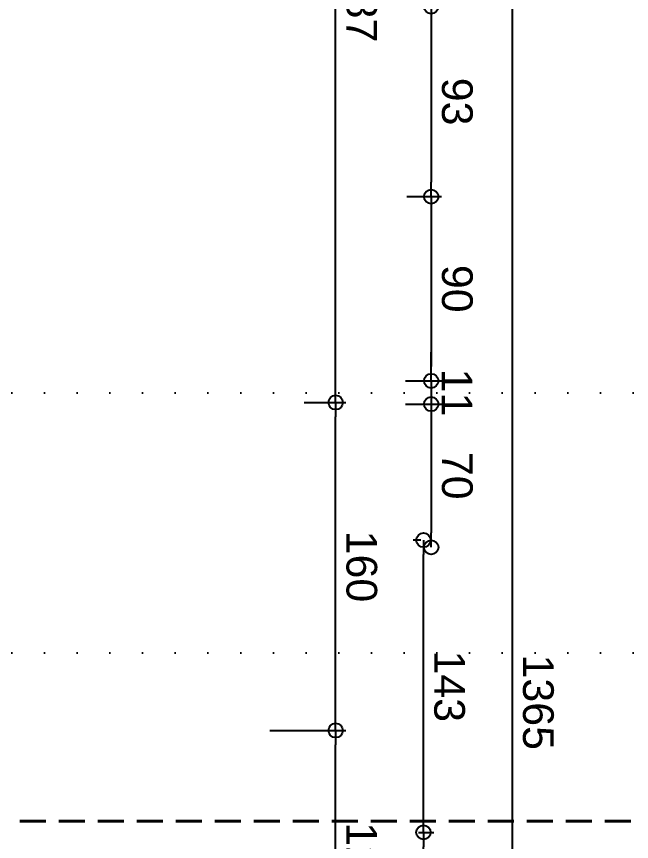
# Model space of a CAD drawing. Header units: millimetres. Extents: x 768 to 14077, y 324 to 18132.
# Drawn here: x 4774.6 to 5075.1, y 7917.6 to 8320.4 of the extents above; entities that cross this region are included whole.
import ezdxf

# ---------------------------------------------------------------- set-up
doc = ezdxf.new("R2010")
doc.units = ezdxf.units.MM
doc.linetypes.add('DOT2', pattern=[3.175, 0, -3.175])
doc.linetypes.add('HIDDENX2', pattern=[19.05, 12.7, -6.35])
doc.layers.add('SEM_AKS', color=161, linetype='Continuous')
doc.layers.add('SEM_KESİK1', color=254, linetype='HIDDENX2', lineweight=40)
doc.styles.get("Standard").update_dxf_attribs({"font": 'arial.ttf'})
doc.dimstyles.new('1-50-2', dxfattribs={"dimtxt": 15, "dimasz": 7, "dimexe": 5, "dimexo": 5, "dimgap": 5, "dimtad": 1, "dimdec": 0, "dimtxsty": 'Standard', "dimblk": 'ORIGIN', "dimcen": 5, "dimdle": 7, "dimclrd": 256, "dimclre": 256, "dimclrt": 256, "dimadec": 0, "dimazin": 0, "dimtfac": 1, "dimtdec": 0, "dimtix": 1, "dimtmove": 0, "dimatfit": 3, "dimldrblk": 'ORIGIN', "dimfxl": 1, "dimlwd": -1, "dimlwe": -1, "dimarcsym": 0})

# ---------------------------------------------------------------- blocks, each defined once
blk = doc.blocks.new('_Origin')
at = {"color": 0, "linetype": 'ByBlock', "lineweight": -2}
blk.add_line((0, 0), (-1, 0), dxfattribs=at)
blk.add_circle((0, 0), 0.5, dxfattribs=at)
blk = doc.blocks.new('*D84')
at = {"transparency": 16777216}
for p, q in [((5041.89, 1609.78), (4977.47, 1609.78)), ((4982.47, 1602.78), (4982.47, 1492.13)), ((5014.64, 1485.13), (4977.47, 1485.13))]:
    blk.add_line(p, q, dxfattribs=at)
at = {"layer": 'Defpoints', "color": 0, "transparency": 16777216}
for p in [(5046.89, 1609.78), (4982.47, 1485.13), (5019.64, 1485.13)]:
    blk.add_point(p, dxfattribs=at)
at = {"transparency": 16777216, "xscale": 7, "yscale": 7, "zscale": 7}
for p, rotation in [((4982.47, 1609.78), 90), ((4982.47, 1485.13), 270)]:
    blk.add_blockref('_Origin', p, dxfattribs=dict(at, rotation=rotation))
at = {"transparency": 16777216, "insert": (4969.81, 1547.45), "char_height": 15, "attachment_point": 5, "rotation": 90}
blk.add_mtext('125', dxfattribs=at)
blk = doc.blocks.new('*D85')
at = {"transparency": 16777216}
for p, q in [((5014.64, 1485.13), (4977.47, 1485.13)), ((4982.47, 1478.13), (4982.47, 1332)), ((4997.78, 1325), (4977.47, 1325))]:
    blk.add_line(p, q, dxfattribs=at)
at = {"layer": 'Defpoints', "color": 0, "transparency": 16777216}
for p in [(5019.64, 1485.13), (4982.47, 1325), (5002.78, 1325)]:
    blk.add_point(p, dxfattribs=at)
at = {"transparency": 16777216, "xscale": 7, "yscale": 7, "zscale": 7}
for p, rotation in [((4982.47, 1485.13), 90), ((4982.47, 1325), 270)]:
    blk.add_blockref('_Origin', p, dxfattribs=dict(at, rotation=rotation))
at = {"transparency": 16777216, "insert": (4969.81, 1405.07), "char_height": 15, "attachment_point": 5, "rotation": 90}
blk.add_mtext('160', dxfattribs=at)
blk = doc.blocks.new('*D86')
at = {"transparency": 16777216}
for p, q in [((4997.78, 1325), (4977.47, 1325)), ((4982.47, 1318), (4982.47, 945.49)), ((5039.73, 938.49), (4977.47, 938.49))]:
    blk.add_line(p, q, dxfattribs=at)
at = {"layer": 'Defpoints', "color": 0, "transparency": 16777216}
for p in [(5002.78, 1325), (4982.47, 938.49), (5044.73, 938.49)]:
    blk.add_point(p, dxfattribs=at)
at = {"transparency": 16777216, "xscale": 7, "yscale": 7, "zscale": 7}
for p, rotation in [((4982.47, 1325), 90), ((4982.47, 938.49), 270)]:
    blk.add_blockref('_Origin', p, dxfattribs=dict(at, rotation=rotation))
at = {"transparency": 16777216, "insert": (4969.81, 1131.75), "char_height": 15, "attachment_point": 5, "rotation": 90}
blk.add_mtext('387', dxfattribs=at)
blk = doc.blocks.new('*D92')
at = {"transparency": 16777216}
for p, q in [((4947.63, 1224.53), (4930.79, 1224.53)), ((4935.79, 1138.75), (4935.79, 1217.53)), ((4964.81, 1131.75), (4930.79, 1131.75))]:
    blk.add_line(p, q, dxfattribs=at)
at = {"layer": 'Defpoints', "color": 0, "transparency": 16777216}
for p in [(4935.79, 1224.53), (4952.63, 1224.53), (4969.81, 1131.75)]:
    blk.add_point(p, dxfattribs=at)
at = {"transparency": 16777216, "xscale": 7, "yscale": 7, "zscale": 7}
for p, rotation in [((4935.79, 1224.53), 90), ((4935.79, 1131.75), 270)]:
    blk.add_blockref('_Origin', p, dxfattribs=dict(at, rotation=rotation))
at = {"transparency": 16777216, "insert": (4923.13, 1178.14), "char_height": 15, "attachment_point": 5, "rotation": 90}
blk.add_mtext('93', dxfattribs=at)
blk = doc.blocks.new('*D93')
at = {"transparency": 16777216}
for p, q in [((4948.35, 1314.46), (4930.79, 1314.46)), ((4935.79, 1231.53), (4935.79, 1307.46)), ((4947.63, 1224.53), (4930.79, 1224.53))]:
    blk.add_line(p, q, dxfattribs=at)
at = {"layer": 'Defpoints', "color": 0, "transparency": 16777216}
for p in [(4935.79, 1314.46), (4953.35, 1314.46), (4952.63, 1224.53)]:
    blk.add_point(p, dxfattribs=at)
at = {"transparency": 16777216, "xscale": 7, "yscale": 7, "zscale": 7}
for p, rotation in [((4935.79, 1314.46), 90), ((4935.79, 1224.53), 270)]:
    blk.add_blockref('_Origin', p, dxfattribs=dict(at, rotation=rotation))
at = {"transparency": 16777216, "insert": (4923.13, 1269.5), "char_height": 15, "attachment_point": 5, "rotation": 90}
blk.add_mtext('90', dxfattribs=at)
blk = doc.blocks.new('*D94')
at = {"transparency": 16777216}
for p, q in [((4935.79, 1332.81), (4935.79, 1339.81)), ((4948.35, 1325.81), (4930.79, 1325.81)), ((4935.79, 1314.46), (4935.79, 1325.81)), ((4948.35, 1314.46), (4930.79, 1314.46)), ((4935.79, 1307.46), (4935.79, 1300.46))]:
    blk.add_line(p, q, dxfattribs=at)
at = {"layer": 'Defpoints', "color": 0, "transparency": 16777216}
for p in [(4935.79, 1325.81), (4953.35, 1325.81), (4953.35, 1314.46)]:
    blk.add_point(p, dxfattribs=at)
at = {"transparency": 16777216, "xscale": 7, "yscale": 7, "zscale": 7}
for p, rotation in [((4935.79, 1325.81), 270), ((4935.79, 1314.46), 90)]:
    blk.add_blockref('_Origin', p, dxfattribs=dict(at, rotation=rotation))
at = {"transparency": 16777216, "insert": (4923.26, 1320.14), "char_height": 15, "attachment_point": 5, "rotation": 90}
blk.add_mtext('11', dxfattribs=at)
blk = doc.blocks.new('*D95')
at = {"transparency": 16777216}
for p, q in [((4935.79, 1332.81), (4935.79, 1388.71)), ((4948.35, 1325.81), (4930.79, 1325.81))]:
    blk.add_line(p, q, dxfattribs=at)
at = {"layer": 'Defpoints', "color": 0, "transparency": 16777216}
for p in [(4935.79, 1395.71), (4935.79, 1395.71), (4953.35, 1325.81)]:
    blk.add_point(p, dxfattribs=at)
at = {"transparency": 16777216, "xscale": 7, "yscale": 7, "zscale": 7}
for p, rotation in [((4935.79, 1395.71), 90), ((4935.79, 1325.81), 270)]:
    blk.add_blockref('_Origin', p, dxfattribs=dict(at, rotation=rotation))
at = {"transparency": 16777216, "insert": (4923.13, 1360.76), "char_height": 15, "attachment_point": 5, "rotation": 90}
blk.add_mtext('70', dxfattribs=at)
blk = doc.blocks.new('*D103')
at = {"transparency": 16777216}
for p, q in [((4945.09, 1604.46), (4934.57, 1604.46)), ((4939.57, 1597.46), (4939.57, 1541.86)), ((4942, 1534.86), (4934.57, 1534.86))]:
    blk.add_line(p, q, dxfattribs=at)
at = {"layer": 'Defpoints', "color": 0, "transparency": 16777216}
for p in [(4950.09, 1604.46), (4939.57, 1534.86), (4947, 1534.86)]:
    blk.add_point(p, dxfattribs=at)
at = {"transparency": 16777216, "xscale": 7, "yscale": 7, "zscale": 7}
for p, rotation in [((4939.57, 1604.46), 90), ((4939.57, 1534.86), 270)]:
    blk.add_blockref('_Origin', p, dxfattribs=dict(at, rotation=rotation))
at = {"transparency": 16777216, "insert": (4926.91, 1569.66), "char_height": 15, "attachment_point": 5, "rotation": 90}
blk.add_mtext('70', dxfattribs=at)
blk = doc.blocks.new('*D104')
at = {"transparency": 16777216}
for p, q in [((4942, 1534.86), (4934.57, 1534.86)), ((4939.57, 1527.86), (4939.57, 1399.21)), ((4940.79, 1392.21), (4944.57, 1392.21))]:
    blk.add_line(p, q, dxfattribs=at)
at = {"layer": 'Defpoints', "color": 0, "transparency": 16777216}
for p in [(4947, 1534.86), (4935.79, 1392.21), (4939.57, 1392.21)]:
    blk.add_point(p, dxfattribs=at)
at = {"transparency": 16777216, "xscale": 7, "yscale": 7, "zscale": 7}
for p, rotation in [((4939.57, 1534.86), 90), ((4939.57, 1392.21), 270)]:
    blk.add_blockref('_Origin', p, dxfattribs=dict(at, rotation=rotation))
at = {"transparency": 16777216, "insert": (4926.91, 1463.54), "char_height": 15, "attachment_point": 5, "rotation": 90}
blk.add_mtext('143', dxfattribs=at)
blk = doc.blocks.new('*D105')
at = {"transparency": 16777216}
for p, q in [((4930.79, 2153.78), (4891.21, 2153.78)), ((4896.21, 795.89), (4896.21, 2146.78)), ((4930.79, 788.89), (4891.21, 788.89))]:
    blk.add_line(p, q, dxfattribs=at)
at = {"layer": 'Defpoints', "color": 0, "transparency": 16777216}
for p in [(4896.21, 2153.78), (4935.79, 2153.78), (4935.79, 788.89)]:
    blk.add_point(p, dxfattribs=at)
at = {"transparency": 16777216, "xscale": 7, "yscale": 7, "zscale": 7}
for p, rotation in [((4896.21, 2153.78), 90), ((4896.21, 788.89), 270)]:
    blk.add_blockref('_Origin', p, dxfattribs=dict(at, rotation=rotation))
at = {"transparency": 16777216, "insert": (4883.54, 1471.33), "char_height": 15, "attachment_point": 5, "rotation": 90}
blk.add_mtext('1365', dxfattribs=at)
blk = doc.blocks.new('ölçü 2')
dim = blk.add_linear_dim(base=(4896.21, 2153.78), p1=(4935.79, 788.89), p2=(4935.79, 2153.78), angle=90, dimstyle='1-50-2')
dim.commit()
dim.dimension.update_dxf_attribs({"geometry": '*D105', "text_midpoint": (4883.54, 1471.33)})
for base, p1, p2, picture, middle in [((4982.47, 1485.13), (5046.89, 1609.78), (5019.64, 1485.13), '*D84', (4969.81, 1547.45)), ((4939.57, 1534.86), (4950.09, 1604.46), (4947, 1534.86), '*D103', (4926.91, 1569.66)), ((4939.57, 1392.21), (4947, 1534.86), (4935.79, 1392.21), '*D104', (4926.91, 1463.54)), ((4982.47, 1325), (5019.64, 1485.13), (5002.78, 1325), '*D85', (4969.81, 1405.07)), ((4935.79, 1395.71), (4953.35, 1325.81), (4935.79, 1395.71), '*D95', (4923.13, 1360.76)), ((4935.79, 1325.81), (4953.35, 1314.46), (4953.35, 1325.81), '*D94', (4923.26, 1320.14)), ((4982.47, 938.49), (5002.78, 1325), (5044.73, 938.49), '*D86', (4969.81, 1131.75)), ((4935.79, 1314.46), (4952.63, 1224.53), (4953.35, 1314.46), '*D93', (4923.13, 1269.5)), ((4935.79, 1224.53), (4969.81, 1131.75), (4952.63, 1224.53), '*D92', (4923.13, 1178.14))]:
    dim = blk.add_linear_dim(base=base, p1=p1, p2=p2, angle=90, dimstyle='1-50-2', override={"dimtmove": 1})
    dim.commit()
    dim.dimension.update_dxf_attribs({"geometry": picture, "text_midpoint": middle})

msp = doc.modelspace()

# ---------------------------------------------------------------- linework, layer by layer
at = {"layer": 'SEM_AKS', "linetype": 'DOT2', "ltscale": 5}
for p, q in [((5315.5, 8136.67), (1033.23, 8136.67)), ((5315.5, 8009.67), (1033.23, 8009.67))]:
    msp.add_line(p, q, dxfattribs=at)
at = {"layer": 'SEM_KESİK1'}
msp.add_line((5074.69, 7927.52), (927.64, 7927.52), dxfattribs=at)

# ---------------------------------------------------------------- block references
at = {"rotation": 180}
msp.add_blockref('ölçü 2', (9913.03, 9456.97), dxfattribs=at)

doc.saveas('drawing.dxf')
